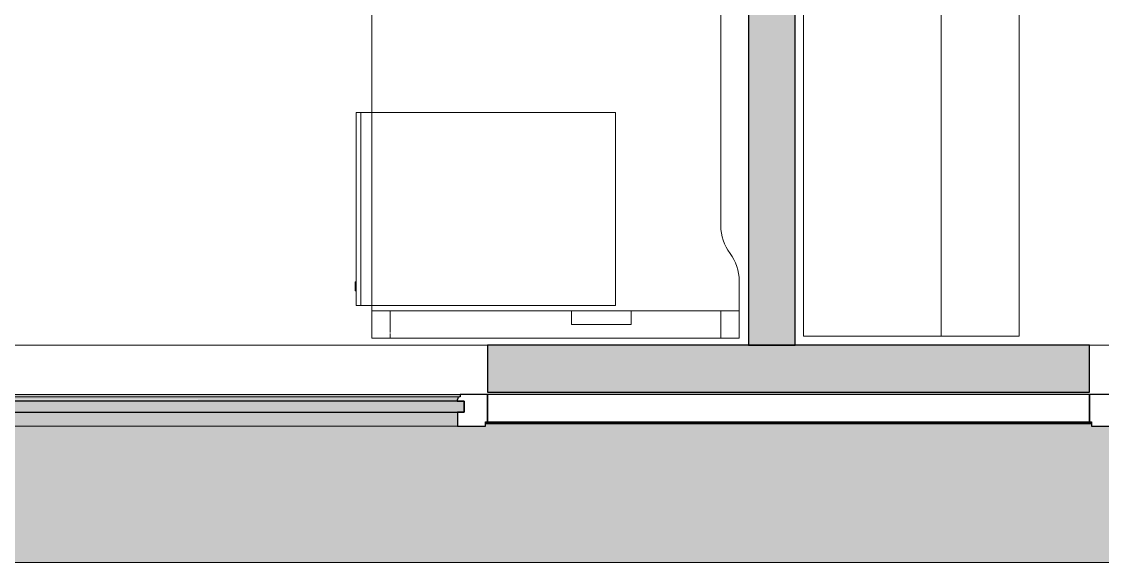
# Model space of a CAD drawing. Header units: millimetres. Extents: x 155927 to 317870, y -36033 to 97293.
# Drawn here: x 168592 to 170946, y 8897 to 10074 of the extents above; entities that cross this region are included whole.
import ezdxf

# ---------------------------------------------------------------- set-up
doc = ezdxf.new("R2010")
doc.units = ezdxf.units.MM
doc.header["$MEASUREMENT"] = 0
for name, color, linetype, lineweight in [('A-GLAZ', 7, 'CONTINUOUS', 9), ('A-WALL-PATT', 7, 'CONTINUOUS', 9), ('I-FURN', 8, 'CONTINUOUS', 9), ('I-WALL', 7, 'CONTINUOUS', 9)]:
    doc.layers.add(name, color=color, linetype=linetype, lineweight=lineweight)

msp = doc.modelspace()

# ---------------------------------------------------------------- hatches: boundary and pattern name
at = {"layer": 'A-GLAZ'}
for points in [[(169543.8, 9257.5), (169547.6, 9257.5), (169547.6, 9262.5), (168266, 9262.5), (168266, 9257.5), (169541.8, 9257.5)], [(169541.8, 9252.6), (169543.6, 9256.2), (169543.8, 9257.5), (168268.9, 9257), (168271.6, 9253.9), (168272.3, 9252.6), (169541.4, 9252.6)], [(169104.9, 9248.6), (169540.4, 9248.6), (169541.6, 9252.6), (168272, 9251.5), (168273.3, 9248.6), (168503.4, 9248.6)], [(169540.4, 9247.5), (169540.4, 9248.6), (169104.9, 9247.5)], [(169555.6, 9223.6), (169555.6, 9247.5), (168258.1, 9247.5), (168258.1, 9223.6), (169104.9, 9223.6)], [(169541.6, 9193.6), (169541.6, 9223.6), (168272, 9223.6), (168272, 9193.6), (169104.9, 9193.6)], [(172112.1, 8896.6), (172417.8, 8896.6), (172417.8, 8933.6), (172317.8, 8933.6), (172317.8, 9198.3), (172313.5, 9198.3), (172313.5, 9193.6), (170922.2, 9193.6), (170922.2, 9198.3), (169602.5, 9198.3), (169602.5, 9193.6), (168211.2, 9193.6), (168211.2, 9198.3), (166890.5, 9198.3), (166890.5, 9193.6), (165499.2, 9193.6), (165499.2, 9198.3), (164179.5, 9198.3), (164179.5, 9193.6), (162788.2, 9193.6), (162788.2, 9198.3), (162783.8, 9198.3), (162783.8, 8896.6), (170909.2, 8896.6)]]:
    msp.add_hatch(color=256, dxfattribs=at).paths.add_polyline_path(points, flags=0)
h = msp.add_hatch(color=256, dxfattribs=at)
h.paths.add_polyline_path([(172317.8, 9198.3), (172317.8, 9200.4), (172313.5, 9200.4), (172313.5, 9198.3)], flags=0)
h.paths.add_polyline_path([(170922.2, 9198.3), (170922.2, 9200.4), (169602.5, 9200.4), (169602.5, 9198.3), (170912.5, 9198.3)], flags=0)
h.paths.add_polyline_path([(168211.2, 9198.3), (168211.2, 9200.4), (166890.5, 9200.4), (166890.5, 9198.3), (168201.5, 9198.3)], flags=0)
h.paths.add_polyline_path([(165499.2, 9198.3), (165499.2, 9200.4), (164179.5, 9200.4), (164179.5, 9198.3), (165496.2, 9198.3)], flags=0)
h.paths.add_polyline_path([(162788.2, 9198.3), (162788.2, 9200.4), (162783.8, 9200.4), (162783.8, 9198.3)], flags=0)
at = {"layer": 'A-WALL-PATT'}
for points in [[(170174.8, 9369.6), (170276.8, 9369.6), (170276.8, 13505.6), (170174.8, 13505.6), (170174.8, 9818)], [(169606.8, 9267.6), (169708.8, 9267.6), (169708.8, 9369.6), (169606.8, 9369.6)], [(170815.8, 9267.6), (170815.8, 9369.6), (169708.8, 9369.6), (169708.8, 9267.6)], [(170815.8, 9267.6), (170917.8, 9267.6), (170917.8, 9369.6), (170815.8, 9369.6)]]:
    msp.add_hatch(color=256, dxfattribs=at).paths.add_polyline_path(points, flags=0)

# ---------------------------------------------------------------- linework, layer by layer
at = {"layer": 'A-GLAZ'}
for p, q in [((169547.6, 9262.5), (168266, 9262.5)), ((168267.6, 9257.5), (169546.1, 9257.5)), ((168273.3, 9248.6), (169540.4, 9248.6)), ((169546.1, 9257.5), (169547.6, 9257.5)), ((168272, 9193.6), (169541.6, 9193.6)), ((169602.5, 9200.4), (170922.2, 9200.4)), ((169602.5, 9198.3), (170922.2, 9198.3)), ((162783.8, 8896.6), (172417.8, 8896.6))]:
    msp.add_line(p, q, dxfattribs=at)
at = {"layer": 'A-GLAZ', "lineweight": 30}
for p, q in [((169540.4, 9248.6), (169540.4, 9247.5)), ((169547.6, 9257.5), (169546.1, 9257.5)), ((169547.6, 9262.5), (169547.6, 9257.5)), ((169606.8, 9262.5), (169547.6, 9262.5)), ((170917.8, 9262.5), (169606.8, 9262.5)), ((169606.8, 9262.5), (169606.8, 9202.6)), ((169606.8, 9202.6), (169606.8, 9262.5)), ((170917.8, 9202.6), (170917.8, 9262.5)), ((170977, 9262.5), (170917.8, 9262.5)), ((170917.8, 9262.5), (170917.8, 9202.6)), ((169555.6, 9247.5), (168258.1, 9247.5)), ((169540.4, 9247.5), (169555.6, 9247.5)), ((169555.6, 9223.6), (169555.6, 9247.5)), ((169555.6, 9247.5), (169555.6, 9223.6)), ((168258.1, 9223.6), (169555.6, 9223.6)), ((169555.6, 9223.6), (169541.6, 9223.6)), ((169541.6, 9223.6), (169541.6, 9193.6)), ((169602.5, 9193.6), (169602.5, 9202.6)), ((169602.5, 9202.6), (169606.8, 9202.6)), ((169606.8, 9202.6), (170917.8, 9202.6)), ((170917.8, 9202.6), (170922.2, 9202.6)), ((170922.2, 9202.6), (170922.2, 9193.6)), ((169541.6, 9193.6), (169602.5, 9193.6)), ((170922.2, 9193.6), (170983, 9193.6))]:
    msp.add_line(p, q, dxfattribs=at)
for centre, radius, start, end in [((169534.5, 9253), 7.4, 323.4261, 356.5739), ((169547.2, 9252.2), 5.36, 101.9524, 176.5739)]:
    msp.add_arc(centre, radius, start, end, dxfattribs=at)
at = {"layer": 'A-GLAZ'}
msp.add_open_spline([(169541.1, 9249.8), (169540.9, 9249.4), (169540.7, 9249), (169540.4, 9248.6)], degree=3, dxfattribs=at)
for points, knots in [([(169542.7, 9255.2), (169542.6, 9255), (169542.4, 9254.6), (169542, 9253.7), (169541.9, 9253), (169541.8, 9252.6)], [-0.4, -0.4, -0.4, -0.4, -0.3, -0.2, 0, 0, 0, 0]), ([(169546.1, 9257.5), (169545.6, 9257.4), (169545, 9257.2), (169544.2, 9256.7), (169543.8, 9256.4), (169543.6, 9256.2)], [-1, -1, -1, -1, -0.8, -0.7, -0.6, -0.6, -0.6, -0.6])]:
    msp.add_open_spline(points, degree=3, knots=knots, dxfattribs=at)
at = {"layer": 'I-FURN'}
for p, q in [((169354.8, 10984.7), (169354.8, 9384.7)), ((169354.8, 9384.7), (169354.8, 10984.7)), ((170114.8, 9629.7), (170114.8, 10462)), ((170114.8, 10462), (170114.8, 9629.7)), ((170294.5, 10189.2), (170294.5, 9389.2)), ((170594.5, 9389.2), (170594.5, 10189.2)), ((170764.5, 9389.2), (170764.5, 10189.2)), ((169330.6, 9876.3), (169320.6, 9876.3)), ((169320.6, 9876.3), (169320.6, 9456.3)), ((169330.6, 9456.3), (169330.6, 9876.3)), ((169354.8, 9876.3), (169330.6, 9876.3)), ((169330.6, 9876.3), (169330.6, 9456.3)), ((169885.6, 9876.3), (169354.8, 9876.3)), ((169885.6, 9456.3), (169885.6, 9876.3)), ((169320.6, 9507.9), (169318.6, 9507.9)), ((169318.6, 9507.9), (169318.6, 9487.9)), ((169318.6, 9487.9), (169318.6, 9507.9)), ((170154.8, 9384.7), (170154.8, 9509.7)), ((170154.8, 9509.7), (170154.8, 9384.7)), ((169318.6, 9487.9), (169320.6, 9487.9)), ((169320.6, 9456.3), (169330.6, 9456.3)), ((169330.6, 9456.3), (169354.8, 9456.3)), ((169354.8, 9456.3), (169885.6, 9456.3)), ((169354.8, 9444.7), (169789.8, 9444.7)), ((169394.8, 9444.7), (169354.8, 9444.7)), ((169354.8, 9384.7), (169354.8, 9444.7)), ((169354.8, 9444.7), (169354.8, 9384.7)), ((170114.8, 9444.7), (169394.8, 9444.7)), ((169394.8, 9444.7), (169394.8, 9397.6)), ((169394.8, 9444.7), (169394.8, 9397.6)), ((169789.8, 9444.7), (169919.8, 9444.7)), ((169789.8, 9414.7), (169789.8, 9444.7)), ((169789.8, 9444.7), (169789.8, 9414.7)), ((169919.8, 9444.7), (170154.8, 9444.7)), ((169919.8, 9444.7), (169919.8, 9414.7)), ((169919.8, 9444.7), (169919.8, 9414.7)), ((170154.8, 9444.7), (170114.8, 9444.7)), ((170114.8, 9444.7), (170114.8, 9384.7)), ((170114.8, 9444.7), (170114.8, 9384.7)), ((170154.8, 9444.7), (170154.8, 9384.7)), ((170154.8, 9444.7), (170154.8, 9384.7)), ((169919.8, 9414.7), (169789.8, 9414.7)), ((169789.8, 9414.7), (169919.8, 9414.7)), ((169394.8, 9395.3), (169394.8, 9384.7)), ((169394.8, 9395.3), (169394.8, 9384.7)), ((170154.8, 9384.7), (169354.8, 9384.7)), ((169354.8, 9384.7), (169394.8, 9384.7)), ((169354.8, 9384.7), (170154.8, 9384.7)), ((170154.8, 9384.7), (169354.8, 9384.7)), ((169394.8, 9384.7), (170114.8, 9384.7)), ((170114.8, 9384.7), (170154.8, 9384.7)), ((170294.5, 9389.2), (170594.5, 9389.2)), ((170594.5, 9389.2), (170764.5, 9389.2))]:
    msp.add_line(p, q, dxfattribs=at)
for centre, start, end in [((170214.8, 9629.7), 180, 216.8699), ((170214.8, 9629.7), 180, 216.8699), ((170054.8, 9509.7), 0, 36.8699), ((170054.8, 9509.7), 0, 36.8699)]:
    msp.add_arc(centre, 100, start, end, dxfattribs=at)
at = {"layer": 'I-WALL', "lineweight": 30}
for p, q in [((170174.8, 13505.6), (170174.8, 9369.6)), ((170276.8, 9369.6), (170276.8, 13505.6)), ((169708.8, 9369.6), (169606.8, 9369.6)), ((169606.8, 9369.6), (169606.8, 9267.6)), ((170815.8, 9369.6), (169708.8, 9369.6)), ((170174.8, 9369.6), (170276.8, 9369.6)), ((170917.8, 9369.6), (170815.8, 9369.6)), ((170917.8, 9267.6), (170917.8, 9369.6)), ((169606.8, 9267.6), (169708.8, 9267.6)), ((169708.8, 9267.6), (170815.8, 9267.6)), ((170815.8, 9267.6), (170917.8, 9267.6))]:
    msp.add_line(p, q, dxfattribs=at)
at = {"layer": 'I-WALL'}
for p, q in [((168206.8, 9369.6), (169606.8, 9369.6)), ((170917.8, 9369.6), (172417.8, 9369.6))]:
    msp.add_line(p, q, dxfattribs=at)

doc.saveas('drawing.dxf')
